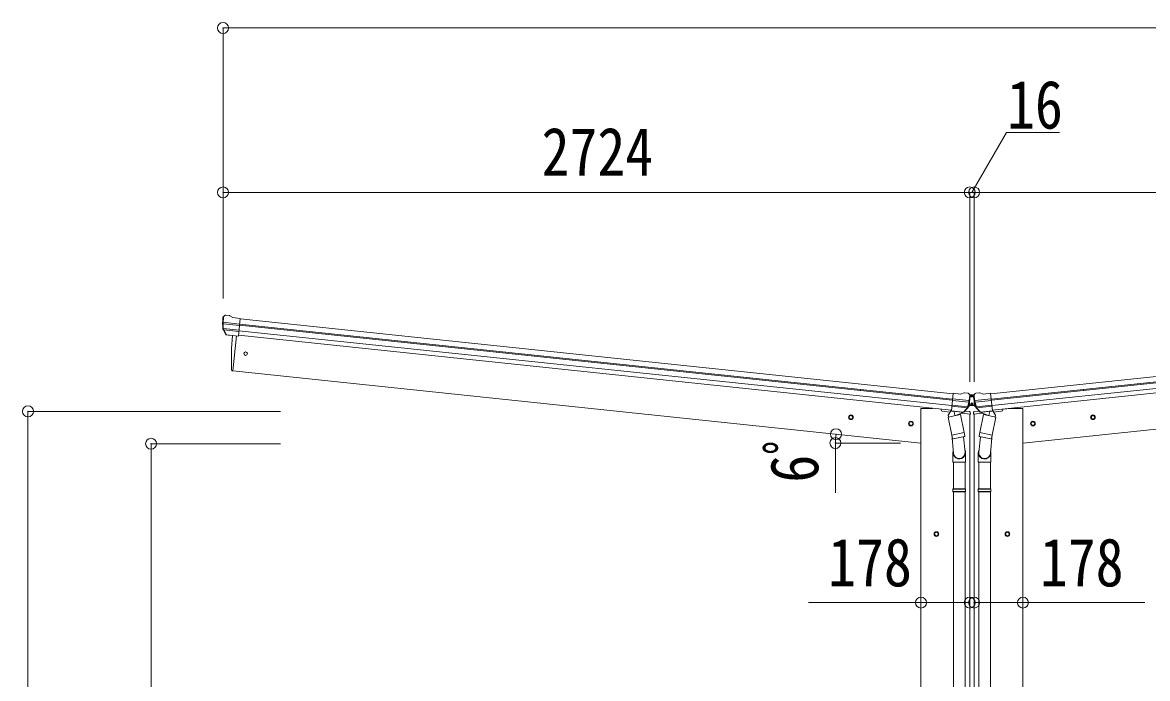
# Model space of a CAD drawing. Units: millimetres at full size, sheet at 1:40; some dimension numbers follow another scale. Extents: x -11243 to 11243, y -7760 to 7760.
# Drawn here: x -8574 to -4470, y -2529 to -135 of the extents above; entities that cross this region are included whole.
import ezdxf
from ezdxf.enums import TextEntityAlignment as Align

# ---------------------------------------------------------------- set-up
doc = ezdxf.new("R2010")
doc.units = ezdxf.units.MM
doc.header["$LTSCALE"] = 40
doc.header["$PDMODE"] = 32
doc.header["$PDSIZE"] = 40
for name, color, linetype, lineweight in [('0-3_ELV2', 4, 'Continuous', 9), ('0-6_OTH_LINE', 6, 'Continuous', 9), ('0-9_OUTLINE', 7, 'Continuous', 9)]:
    doc.layers.add(name, color=color, linetype=linetype, lineweight=lineweight)
doc.styles.add('ＭＳ ゴシック', font='')
doc.styles.get('ＭＳ ゴシック').set_extended_font_data('MS Gothic')

msp = doc.modelspace()

# ---------------------------------------------------------------- linework, layer by layer
at = {"layer": '0-3_ELV2'}
for p, q in [((-7842.59, -1212.31), (-7842.28, -1210.46)), ((-7781.67, -1235.44), (-7841.41, -1229.17)), ((-7836.02, -1204.42), (-7841.2, -1208.61)), ((-7836.02, -1204.42), (-7836.02, -1204.41)), ((-7818.87, -1204.75), (-7832.36, -1203.33)), ((-7806.04, -1212.13), (-7817.64, -1205.16)), ((-7806.04, -1212.13), (-7779.52, -1214.91)), ((-7786.3, -1279.47), (-7779.52, -1214.91)), ((-5178.48, -1490.31), (-7779.73, -1216.91)), ((-5041.66, -1490.31), (-2440.41, -1216.91)), ((-7832.16, -1273.46), (-7842.28, -1255.2)), ((-7841.89, -1235.03), (-7782.29, -1241.3)), ((-7841.05, -1251.79), (-7784.02, -1257.78)), ((-7831.11, -1273.03), (-7840.55, -1254.73)), ((-7839.67, -1256.45), (-7784.49, -1262.25)), ((-5182.99, -1533.24), (-7784.24, -1259.84)), ((-5180.9, -1513.38), (-7782.15, -1239.98)), ((-5180.46, -1509.2), (-7781.71, -1235.8)), ((-5039.67, -1509.2), (-2438.42, -1235.8)), ((-5039.23, -1513.38), (-2437.99, -1239.98)), ((-5037.15, -1533.24), (-2435.9, -1259.84)), ((-7822.1, -1275.7), (-7829.8, -1274.9)), ((-7829.65, -1274.68), (-7786.28, -1279.24)), ((-7821.85, -1275.82), (-7822.1, -1275.7)), ((-7796.52, -1278.49), (-7821.85, -1275.82)), ((-7793.18, -1278.74), (-7806.57, -1406.13)), ((-7796.25, -1278.42), (-7796.52, -1278.49)), ((-7786.3, -1279.47), (-7796.25, -1278.42)), ((-7786, -1276.58), (-5184.75, -1549.98)), ((-2434.14, -1276.58), (-5035.39, -1549.98)), ((-7806.57, -1406.13), (-7808.62, -1405.85)), ((-7806.57, -1406.13), (-5296.07, -1670)), ((-2413.56, -1406.13), (-4924.07, -1670)), ((-5185.05, -1552.87), (-5178.27, -1488.32)), ((-5121.44, -1520.97), (-5181.04, -1514.7)), ((-5180.42, -1508.85), (-5120.69, -1515.13)), ((-5151.75, -1491.1), (-5178.27, -1488.32)), ((-5151.75, -1491.1), (-5138.95, -1486.7)), ((-5137.66, -1486.55), (-5124.17, -1487.97)), ((-5120.81, -1489.8), (-5120.82, -1489.79)), ((-5120.81, -1489.8), (-5116.62, -1494.98)), ((-5118.57, -1515.96), (-5118.57, -1528.38)), ((-5117.34, -1494.08), (-5117.32, -1493.84)), ((-5117.32, -1493.84), (-5102.82, -1493.84)), ((-5116.03, -1498.88), (-5115.95, -1497.01)), ((-5108.81, -1498.56), (-5107.97, -1498.56)), ((-5104.11, -1498.88), (-5104.19, -1497.01)), ((-5099.32, -1489.8), (-5103.52, -1494.98)), ((-5102.79, -1494.08), (-5102.82, -1493.84)), ((-5101.57, -1515.96), (-5101.57, -1528.38)), ((-5039.71, -1508.85), (-5099.45, -1515.13)), ((-5099.32, -1489.8), (-5099.32, -1489.79)), ((-5098.7, -1520.97), (-5039.1, -1514.7)), ((-5082.47, -1486.55), (-5095.96, -1487.97)), ((-5068.39, -1491.1), (-5081.19, -1486.7)), ((-5068.39, -1491.1), (-5041.87, -1488.32)), ((-5035.08, -1552.87), (-5041.87, -1488.32)), ((-5296.07, -4722.36), (-5296.07, -1543.36)), ((-5296.07, -1543.36), (-5253.57, -1543.36)), ((-5223.3, -1545.93), (-5222.87, -1549.16)), ((-5189.17, -1556.55), (-5218.44, -1553.48)), ((-5185.05, -1552.87), (-5175.11, -1553.92)), ((-5141.65, -1557.2), (-5185.03, -1552.64)), ((-5128.07, -1541.45), (-5183.24, -1535.65)), ((-5125.74, -1537.18), (-5182.77, -1531.19)), ((-5175.11, -1553.92), (-5174.85, -1554.03)), ((-5174.85, -1554.03), (-5149.52, -1556.7)), ((-5149.52, -1556.7), (-5149.25, -1556.63)), ((-5149.25, -1556.63), (-5141.56, -1557.44)), ((-5139.89, -1555.89), (-5126.84, -1539.95)), ((-5138.95, -1556.52), (-5125.25, -1540.77)), ((-5135.83, -1553.11), (-5118.98, -1554.88)), ((-5124.28, -1538.53), (-5118.9, -1532.34)), ((-5123.2, -1535.01), (-5120.03, -1531.36)), ((-5118.9, -1530.84), (-5117.15, -1530.84)), ((-5101.6, -1532.34), (-5118.9, -1532.34)), ((-5116.86, -1531.34), (-5118.57, -1528.38)), ((-5116.86, -1531.34), (-5103.28, -1531.34)), ((-5116.32, -1557.47), (-5115.42, -1564.3)), ((-5108.81, -1527.26), (-5107.97, -1527.26)), ((-5103.82, -1557.47), (-5104.71, -1564.3)), ((-5103.28, -1531.34), (-5101.57, -1528.38)), ((-5102.99, -1530.84), (-5101.6, -1530.84)), ((-5095.65, -1539.2), (-5101.6, -1532.34)), ((-5084.31, -1553.11), (-5101.15, -1554.88)), ((-5096.74, -1535.65), (-5100.47, -1531.36)), ((-5081.19, -1556.52), (-5094.89, -1540.77)), ((-5094.4, -1537.18), (-5037.36, -1531.19)), ((-5080.25, -1555.89), (-5093.3, -1539.95)), ((-5092.07, -1541.45), (-5036.89, -1535.65)), ((-5070.89, -1556.63), (-5078.58, -1557.44)), ((-5078.48, -1557.2), (-5035.11, -1552.64)), ((-5070.61, -1556.7), (-5070.89, -1556.63)), ((-5045.28, -1554.03), (-5070.61, -1556.7)), ((-5045.03, -1553.92), (-5045.28, -1554.03)), ((-5035.08, -1552.87), (-5045.03, -1553.92)), ((-5030.96, -1556.55), (-5001.7, -1553.48)), ((-4966.57, -1543.36), (-4997.42, -1546.61)), ((-4996.84, -1545.93), (-4997.26, -1549.16)), ((-4924.07, -1543.36), (-4966.57, -1543.36)), ((-4924.07, -4722.36), (-4924.07, -1543.36)), ((-5558.43, -1578.83), (-5557.65, -1571.36)), ((-5552.36, -1583.24), (-5558.43, -1578.83)), ((-5557.65, -1571.36), (-5550.79, -1568.31)), ((-5550.79, -1568.31), (-5544.72, -1572.72)), ((-5339.64, -1601.82), (-5338.86, -1594.36)), ((-5338.86, -1594.36), (-5332, -1591.31)), ((-5332, -1591.31), (-5325.93, -1595.72)), ((-5115.42, -1564.3), (-5149.15, -1560.76)), ((-5118.07, -4722.36), (-5118.07, -1564.02)), ((-5104.71, -1564.3), (-5070.98, -1560.76)), ((-5102.07, -4722.36), (-5102.07, -1564.02)), ((-4888.14, -1591.31), (-4894.21, -1595.72)), ((-4881.28, -1594.36), (-4888.14, -1591.31)), ((-4880.5, -1601.82), (-4881.28, -1594.36)), ((-4669.34, -1568.31), (-4675.41, -1572.72)), ((-4662.49, -1571.36), (-4669.34, -1568.31)), ((-4667.77, -1583.24), (-4661.7, -1578.83)), ((-4661.7, -1578.83), (-4662.49, -1571.36)), ((-5333.57, -1606.24), (-5339.64, -1601.82)), ((-4886.57, -1606.24), (-4880.5, -1601.82)), ((-5246.07, -1998.16), (-5239.57, -1994.41)), ((-5239.57, -1994.41), (-5233.07, -1998.16)), ((-5233.07, -2005.67), (-5239.57, -2009.42)), ((-5233.07, -1998.16), (-5233.07, -2005.67)), ((-4980.57, -1994.41), (-4987.07, -1998.16)), ((-4987.07, -1998.16), (-4987.07, -2005.67)), ((-4987.07, -2005.67), (-4980.57, -2009.42)), ((-4974.07, -1998.16), (-4980.57, -1994.41))]:
    msp.add_line(p, q, dxfattribs=at)
for points in [[(-5111.33, -1497.72), (-5112.17, -1497.72), (-5112.17, -1498.56), (-5111.33, -1498.56)], [(-5109.65, -1496.88), (-5109.65, -1496.04), (-5110.49, -1496.04), (-5110.49, -1496.88)], [(-5110.49, -1499.4), (-5110.49, -1500.24), (-5109.65, -1500.24), (-5109.65, -1499.4)], [(-5107.97, -1498.56), (-5107.97, -1497.72), (-5108.81, -1497.72)], [(-5111.33, -1526.42), (-5112.17, -1526.42), (-5112.17, -1527.26), (-5111.33, -1527.26)], [(-5109.65, -1525.58), (-5109.65, -1524.74), (-5110.49, -1524.74), (-5110.49, -1525.58)], [(-5110.49, -1528.1), (-5110.49, -1528.94), (-5109.65, -1528.94), (-5109.65, -1528.1)], [(-5107.97, -1527.26), (-5107.97, -1526.42), (-5108.81, -1526.42)], [(-5544.72, -1572.72), (-5545.51, -1580.19), (-5552.36, -1583.24)], [(-5325.93, -1595.72), (-5326.71, -1603.18), (-5333.57, -1606.24)], [(-4894.21, -1595.72), (-4893.42, -1603.18), (-4886.57, -1606.24)], [(-4675.41, -1572.72), (-4674.63, -1580.19), (-4667.77, -1583.24)], [(-5239.57, -2009.42), (-5246.07, -2005.67), (-5246.07, -1998.16)], [(-4980.57, -2009.42), (-4974.07, -2005.67), (-4974.07, -1998.16)]]:
    msp.add_lwpolyline(points, dxfattribs=at)
for centre, radius in [((-7759.78, -1343.58), 6.5), ((-5110.07, -1498.14), 3.5), ((-5110.07, -1526.84), 3.5), ((-5551.58, -1575.77), 8.5), ((-5551.58, -1575.77), 7.7), ((-5551.58, -1575.77), 6.5), ((-5332.78, -1598.77), 8.5), ((-5332.78, -1598.77), 7.7), ((-5332.78, -1598.77), 6.5), ((-4887.35, -1598.77), 8.5), ((-4887.35, -1598.77), 7.7), ((-4887.35, -1598.77), 6.5), ((-4668.56, -1575.77), 8.5), ((-4668.56, -1575.77), 7.7), ((-4668.56, -1575.77), 6.5), ((-5239.57, -2001.91), 8.5), ((-5239.57, -2001.91), 7.7), ((-5239.57, -2001.91), 6.5), ((-4980.57, -2001.91), 8.5), ((-4980.57, -2001.91), 7.7), ((-4980.57, -2001.91), 6.5)]:
    msp.add_circle(centre, radius, dxfattribs=at)
for centre, radius, start, end in [((-7641.7, -1233.42), 202, 174, 185.86084), ((-7886.68, -1227.05), 45.32, 354.35482, 357.32878), ((-7649.03, -1233.96), 192.44, 173.42422, 178.5729), ((-7832.87, -1208.3), 5, 84.04426, 128.95574), ((-7819.18, -1207.73), 3, 59.02369, 83.97631), ((-7839.66, -1253.74), 3, 185.86084, 209), ((-7842.08, -1236.37), 1.35, 82.08073, 84.8395), ((-7844.68, -1234.81), 2.74, 355.56588, 0.97849), ((-7641.7, -1233.42), 200.2, 180.46117, 185.79991), ((-7837.89, -1253.35), 3, 185.79991, 207.30889), ((-7829.54, -1272.01), 2.99, 208.99261, 254.7283), ((-6911.97, -1365.93), 900, 174.35013, 182.36081), ((-7808.21, -1402.88), 3, 182.36081, 262), ((-5137.97, -1489.54), 3, 84.02369, 108.97631), ((-5316.92, -1477.77), 202, 342.13916, 354), ((-5124.7, -1492.94), 5, 39.04426, 83.95574), ((-5075.96, -1522.47), 45.32, 170.67122, 173.64518), ((-5309.86, -1479.82), 192.44, 349.4271, 354.57578), ((-5111.33, -1496.88), 0.84, 270, 0), ((-5111.33, -1499.4), 0.84, 0, 90), ((-5108.81, -1496.88), 0.84, 180, 270), ((-5108.81, -1499.4), 0.84, 90, 180), ((-4903.21, -1477.77), 202, 186, 197.86084), ((-4910.28, -1479.82), 192.44, 185.42422, 190.5729), ((-5144.17, -1522.47), 45.32, 6.35482, 9.32878), ((-5095.44, -1492.94), 5, 96.04426, 140.95574), ((-5082.16, -1489.54), 3, 71.02369, 95.97631), ((-5217.91, -1548.5), 5, 187.5, 264), ((-5141.21, -1554.56), 2.99, 273.2717, 319.00739), ((-5129.16, -1538.05), 3, 320.69111, 342.20009), ((-5316.92, -1477.77), 200.2, 342.20009, 347.53883), ((-5127.51, -1538.8), 3, 319, 342.13916), ((-5121.53, -1522.31), 1.35, 83.1605, 85.91927), ((-5118.66, -1521.33), 2.74, 167.02151, 172.43412), ((-5118.9, -1532.34), 1.5, 90, 139), ((-5119.29, -1557.86), 3, 7.5, 84), ((-5111.33, -1525.58), 0.84, 270, 0), ((-5111.33, -1528.1), 0.84, 0, 90), ((-5108.81, -1525.58), 0.84, 180, 270), ((-5108.81, -1528.1), 0.84, 90, 180), ((-5100.84, -1557.86), 3, 96, 172.5), ((-5101.6, -1532.34), 1.5, 41, 90), ((-5101.48, -1521.33), 2.74, 7.56588, 12.97849), ((-5098.6, -1522.31), 1.35, 94.08073, 96.8395), ((-4903.21, -1477.77), 200.2, 192.46117, 197.79991), ((-5092.62, -1538.8), 3, 197.86084, 221), ((-5090.98, -1538.05), 3, 197.79991, 219.30889), ((-5078.93, -1554.56), 2.99, 220.99261, 266.7283), ((-5002.22, -1548.5), 5, 276, 352.5)]:
    msp.add_arc(centre, radius, start, end, dxfattribs=at)
for centre, major_axis, ratio, start_param, end_param in [((-7839.31, -1210.94), (2.34, 1.9), 0.995767, 1.5707963, 2.2972137), ((-7834.93, -1207.4), (-5.88, -1.31), 0.24881, 5.8190815, 5.8226003), ((-7840.33, -1211.91), (0.87, 5.91), 0.020485, 4.7140547, 5.6117533), ((-7644, -1255.37), (20.92, 199.05), 0.994373, 1.5554317, 1.5718064), ((-7831.77, -1271.45), (-1.08, 3.13), 0.040856, 4.1415604, 4.1696818), ((-7829.34, -1271.7), (0.11, 3), 0.642905, 2.0792573, 3.037247), ((-7829.4, -1271.8), (-3.53, -2.11), 0.650902, 0.9542299, 1.0270405), ((-7829.48, -1271.91), (-1.66, -2.51), 0.997631, 0.3902369, 0.4789948), ((-5318.73, -1499.77), (20.92, 199.05), 0.994373, 1.5554317, 1.5718064), ((-4901.41, -1499.77), (-20.92, 199.05), 0.994373, 4.7113789, 4.7277536), ((-5319.23, -1499.71), (20.92, 199.05), 0.994373, 4.7113789, 4.7277536), ((-5118.16, -1498.02), (0.38, 5.97), 0.020485, 0.671432, 1.5691306), ((-5122.5, -1492.48), (5.48, -2.51), 0.24881, 0.460585, 0.4641038), ((-5118.95, -1496.86), (-1.9, 2.34), 0.995767, 3.9859716, 4.712389), ((-5101.19, -1496.86), (1.9, 2.34), 0.995767, 1.5707963, 2.2972137), ((-5097.64, -1492.48), (-5.48, -2.51), 0.24881, 5.8190815, 5.8226003), ((-5101.98, -1498.02), (-0.38, 5.97), 0.020485, 4.7140547, 5.6117533), ((-4900.91, -1499.71), (-20.92, 199.05), 0.994373, 1.5554317, 1.5718064), ((-5141.34, -1554.23), (0.51, 2.96), 0.642905, 3.2459383, 4.203928), ((-5141.25, -1554.45), (1.1, -2.8), 0.997631, 5.8041905, 5.8929484), ((-5141.3, -1554.33), (3.02, -2.79), 0.650902, 5.2561448, 5.3289554), ((-5138.91, -1554.48), (1.71, 2.84), 0.040856, 2.1135035, 2.1416249), ((-5081.23, -1554.48), (-1.71, 2.84), 0.040856, 4.1415604, 4.1696818), ((-5078.8, -1554.23), (-0.51, 2.96), 0.642905, 2.0792573, 3.037247), ((-5078.84, -1554.33), (-3.02, -2.79), 0.650902, 0.9542299, 1.0270405), ((-5078.89, -1554.45), (-1.1, -2.8), 0.997631, 0.3902369, 0.4789948)]:
    msp.add_ellipse(centre, major_axis=major_axis, ratio=ratio, start_param=start_param, end_param=end_param, dxfattribs=at)
at = {"layer": '0-6_OTH_LINE'}
for p, q in [((-2377.82, -155.31), (-7842.32, -155.31)), ((-7842.32, -155.31), (-7842.32, -1142.49)), ((-5118.07, -755.31), (-7842.32, -755.31)), ((-5118.07, -755.31), (-5118.07, -1446.39)), ((-5118.07, -755.31), (-5101.99, -755.31)), ((-5102.07, -755.31), (-5102.07, -1446.39)), ((-5102.07, -755.31), (-2377.82, -755.31)), ((-8553.91, -4172.36), (-8553.91, -1554.16)), ((-8553.91, -1554.16), (-7632.16, -1554.16)), ((-8104.91, -4172.36), (-8104.91, -1672.36)), ((-8104.91, -1672.36), (-7632.16, -1672.36)), ((-5296.07, -2251.91), (-5118.07, -2251.91)), ((-4924.07, -2251.91), (-5102.07, -2251.91))]:
    msp.add_line(p, q, dxfattribs=at)
at = {"layer": '0-6_OTH_LINE', "lineweight": 18}
for p, q in [((-5608.22, -1670), (-5608.22, -1851.5)), ((-5608.22, -1670), (-5370.43, -1670)), ((-5296.07, -2251.91), (-5706.08, -2251.91)), ((-4924.07, -2251.91), (-4479.82, -2251.91))]:
    msp.add_line(p, q, dxfattribs=at)
at = {"layer": '0-6_OTH_LINE'}
msp.add_lwpolyline([(-5110.03, -755.31), (-4983.65, -536.41), (-4790.49, -536.41)], dxfattribs=at)
msp.add_arc((-5370.43, -1670), 237.79, 172.1267, 180, dxfattribs=at)
for p in [(-7842.32, -155.31), (-7842.32, -755.31), (-5118.07, -755.31), (-5102.07, -755.31), (-8553.91, -1554.16), (-5605.98, -1637.43), (-8104.91, -1672.36), (-5608.22, -1670), (-5296.07, -2251.91), (-5118.07, -2251.91), (-5102.07, -2251.91), (-4924.07, -2251.91)]:
    msp.add_point(p, dxfattribs=at)
at = {"layer": '0-9_OUTLINE'}
for p, q in [((-5185.31, -1551.53), (-5196.51, -1568.45)), ((-5184.39, -1551.34), (-5185.31, -1551.53)), ((-5141.9, -1557.5), (-5182.57, -1553.22)), ((-5174.87, -1554.42), (-5171.95, -1568.77)), ((-5145.26, -1557.8), (-5145.11, -1558.53)), ((-5078.23, -1557.5), (-5037.57, -1553.22)), ((-5074.88, -1557.8), (-5075.03, -1558.53)), ((-5045.27, -1554.42), (-5048.19, -1568.77)), ((-5035.75, -1551.34), (-5034.82, -1551.53)), ((-5034.82, -1551.53), (-5023.62, -1568.45)), ((-5196.76, -1574.99), (-5151.88, -1565.86)), ((-5183.41, -1640.65), (-5196.76, -1574.99)), ((-5196.51, -1568.45), (-5195.25, -1574.68)), ((-5145.72, -1559.66), (-5170.48, -1569.41)), ((-5154.06, -1562.94), (-5153.4, -1566.17)), ((-5151.88, -1565.86), (-5138.53, -1631.52)), ((-5068.25, -1565.86), (-5081.61, -1631.52)), ((-5074.41, -1559.66), (-5049.66, -1569.41)), ((-5023.37, -1574.99), (-5068.25, -1565.86)), ((-5066.08, -1562.94), (-5066.73, -1566.17)), ((-5036.73, -1640.65), (-5023.37, -1574.99)), ((-5023.62, -1568.45), (-5024.89, -1574.68)), ((-5183.84, -1638.51), (-5177.19, -1706.25)), ((-5183.41, -1640.65), (-5138.53, -1631.52)), ((-5183.39, -1640.64), (-5180.86, -1653.12)), ((-5136.05, -1643.76), (-5138.54, -1631.52)), ((-5084.09, -1643.76), (-5081.6, -1631.52)), ((-5036.73, -1640.65), (-5081.61, -1631.52)), ((-5036.29, -1638.51), (-5042.95, -1706.25)), ((-5036.74, -1640.64), (-5039.28, -1653.12)), ((-5137.6, -1646.12), (-5178.56, -1654.46)), ((-5140.93, -1646.8), (-5135.38, -1702.53)), ((-5136.26, -1645.16), (-5136.26, -1645.16)), ((-5079.2, -1646.8), (-5084.76, -1702.53)), ((-5083.87, -1645.16), (-5083.88, -1645.16)), ((-5082.54, -1646.12), (-5041.58, -1654.46)), ((-5179.22, -1705.03), (-5179.22, -1739.69)), ((-5133.22, -1739.69), (-5133.22, -1705.34)), ((-5086.91, -1739.69), (-5086.91, -1705.34)), ((-5040.91, -1705.03), (-5040.91, -1739.69)), ((-5179.22, -1739.69), (-5133.22, -1739.69)), ((-5177.22, -1739.69), (-5177.22, -1836.43)), ((-5135.22, -1739.69), (-5135.22, -1836.43)), ((-5040.91, -1739.69), (-5086.91, -1739.69)), ((-5084.91, -1739.69), (-5084.91, -1836.43)), ((-5042.91, -1739.69), (-5042.91, -1836.43)), ((-5179.22, -1838.43), (-5178.22, -1836.43)), ((-5179.22, -1838.43), (-5133.22, -1838.43)), ((-5179.22, -1838.43), (-5179.22, -1846.43)), ((-5179.22, -1846.43), (-5133.22, -1846.43)), ((-5179.22, -1846.43), (-5178.22, -1848.43)), ((-5178.22, -1836.43), (-5134.22, -1836.43)), ((-5133.22, -1838.43), (-5134.22, -1836.43)), ((-5086.91, -1838.43), (-5085.91, -1836.43)), ((-5040.91, -1838.43), (-5086.91, -1838.43)), ((-5040.91, -1846.43), (-5086.91, -1846.43)), ((-5041.91, -1836.43), (-5085.91, -1836.43)), ((-5040.91, -1838.43), (-5041.91, -1836.43)), ((-5040.91, -1846.43), (-5041.91, -1848.43)), ((-5040.91, -1838.43), (-5040.91, -1846.43)), ((-5178.22, -1848.43), (-5134.22, -1848.43)), ((-5177.22, -1848.43), (-5177.22, -2884.62)), ((-5135.22, -1848.43), (-5135.22, -2884.62)), ((-5041.91, -1848.43), (-5085.91, -1848.43)), ((-5084.91, -1848.43), (-5084.91, -2884.62)), ((-5042.91, -1848.43), (-5042.91, -2884.62))]:
    msp.add_line(p, q, dxfattribs=at)
for points in [[(-5133.22, -1838.43), (-5133.22, -1846.43), (-5134.22, -1848.43)], [(-5086.91, -1838.43), (-5086.91, -1846.43), (-5085.91, -1848.43)]]:
    msp.add_lwpolyline(points, dxfattribs=at)
for centre, radius, start, end in [((-5182.52, -1552.73), 0.5, 228.73754, 264), ((-5175.45, -1554.58), 0.604, 15.29405, 86.90158), ((-5146.09, -1558.73), 1, 291.5, 11.5), ((-5144.77, -1557.7), 0.5, 84, 191.5), ((-5141.85, -1557), 0.5, 264, 299.26246), ((-5078.29, -1557), 0.5, 240.73754, 276), ((-5075.37, -1557.7), 0.5, 348.5, 96), ((-5074.05, -1558.73), 1, 168.5, 248.5), ((-5044.69, -1554.58), 0.604, 93.09842, 164.70595), ((-5037.62, -1552.73), 0.5, 276, 311.26246), ((-5170.95, -1568.49), 1.03, 195.53431, 297.46103), ((-5049.18, -1568.49), 1.03, 242.53897, 344.46569), ((-5178.95, -1652.5), 2, 198.03157, 281.5), ((-5137.99, -1644.16), 2, 281.5, 330.09038), ((-5137.95, -1644.19), 1.95, 330.02234, 12.45983), ((-5082.19, -1644.19), 1.95, 167.54017, 209.97766), ((-5082.14, -1644.16), 2, 209.90962, 258.5), ((-5041.18, -1652.5), 2, 258.5, 341.96843), ((-5163.22, -1705.34), 30, 0, 2.54858), ((-5056.91, -1705.34), 30, 177.45142, 180)]:
    msp.add_arc(centre, radius, start, end, dxfattribs=at)
for centre, major_axis, start_param, end_param in [((-5156.22, -1705.03), (-23, 0), 5.9588909, 9.9444346), ((-5156.22, -1705.03), (-21, 0), 0.0583862, 3.2616355), ((-5063.91, -1705.03), (23, 0), 2.621936, 6.6074797), ((-5063.91, -1705.03), (21, 0), 3.0215498, 6.2247991)]:
    msp.add_ellipse(centre, major_axis=major_axis, ratio=0.996195, start_param=start_param, end_param=end_param, dxfattribs=at)

# ---------------------------------------------------------------- texts
at = {"layer": '0-6_OTH_LINE', "color": 7, "style": 'ＭＳ ゴシック', "width": 0.85}
for s, p in [('16', (-4981.98, -575.33)), ('2724', (-6680.19, -747.31)), ('178', (-5634.55, -2245.54)), ('178', (-4862.13, -2245.54))]:
    msp.add_text(s, height=176, dxfattribs=at).set_placement(p, align=Align.BOTTOM_LEFT)
msp.add_text('6ﾟ', height=176, rotation=90, dxfattribs=at).set_placement((-5617.86, -1814.24), align=Align.BOTTOM_LEFT)

doc.saveas('drawing.dxf')
